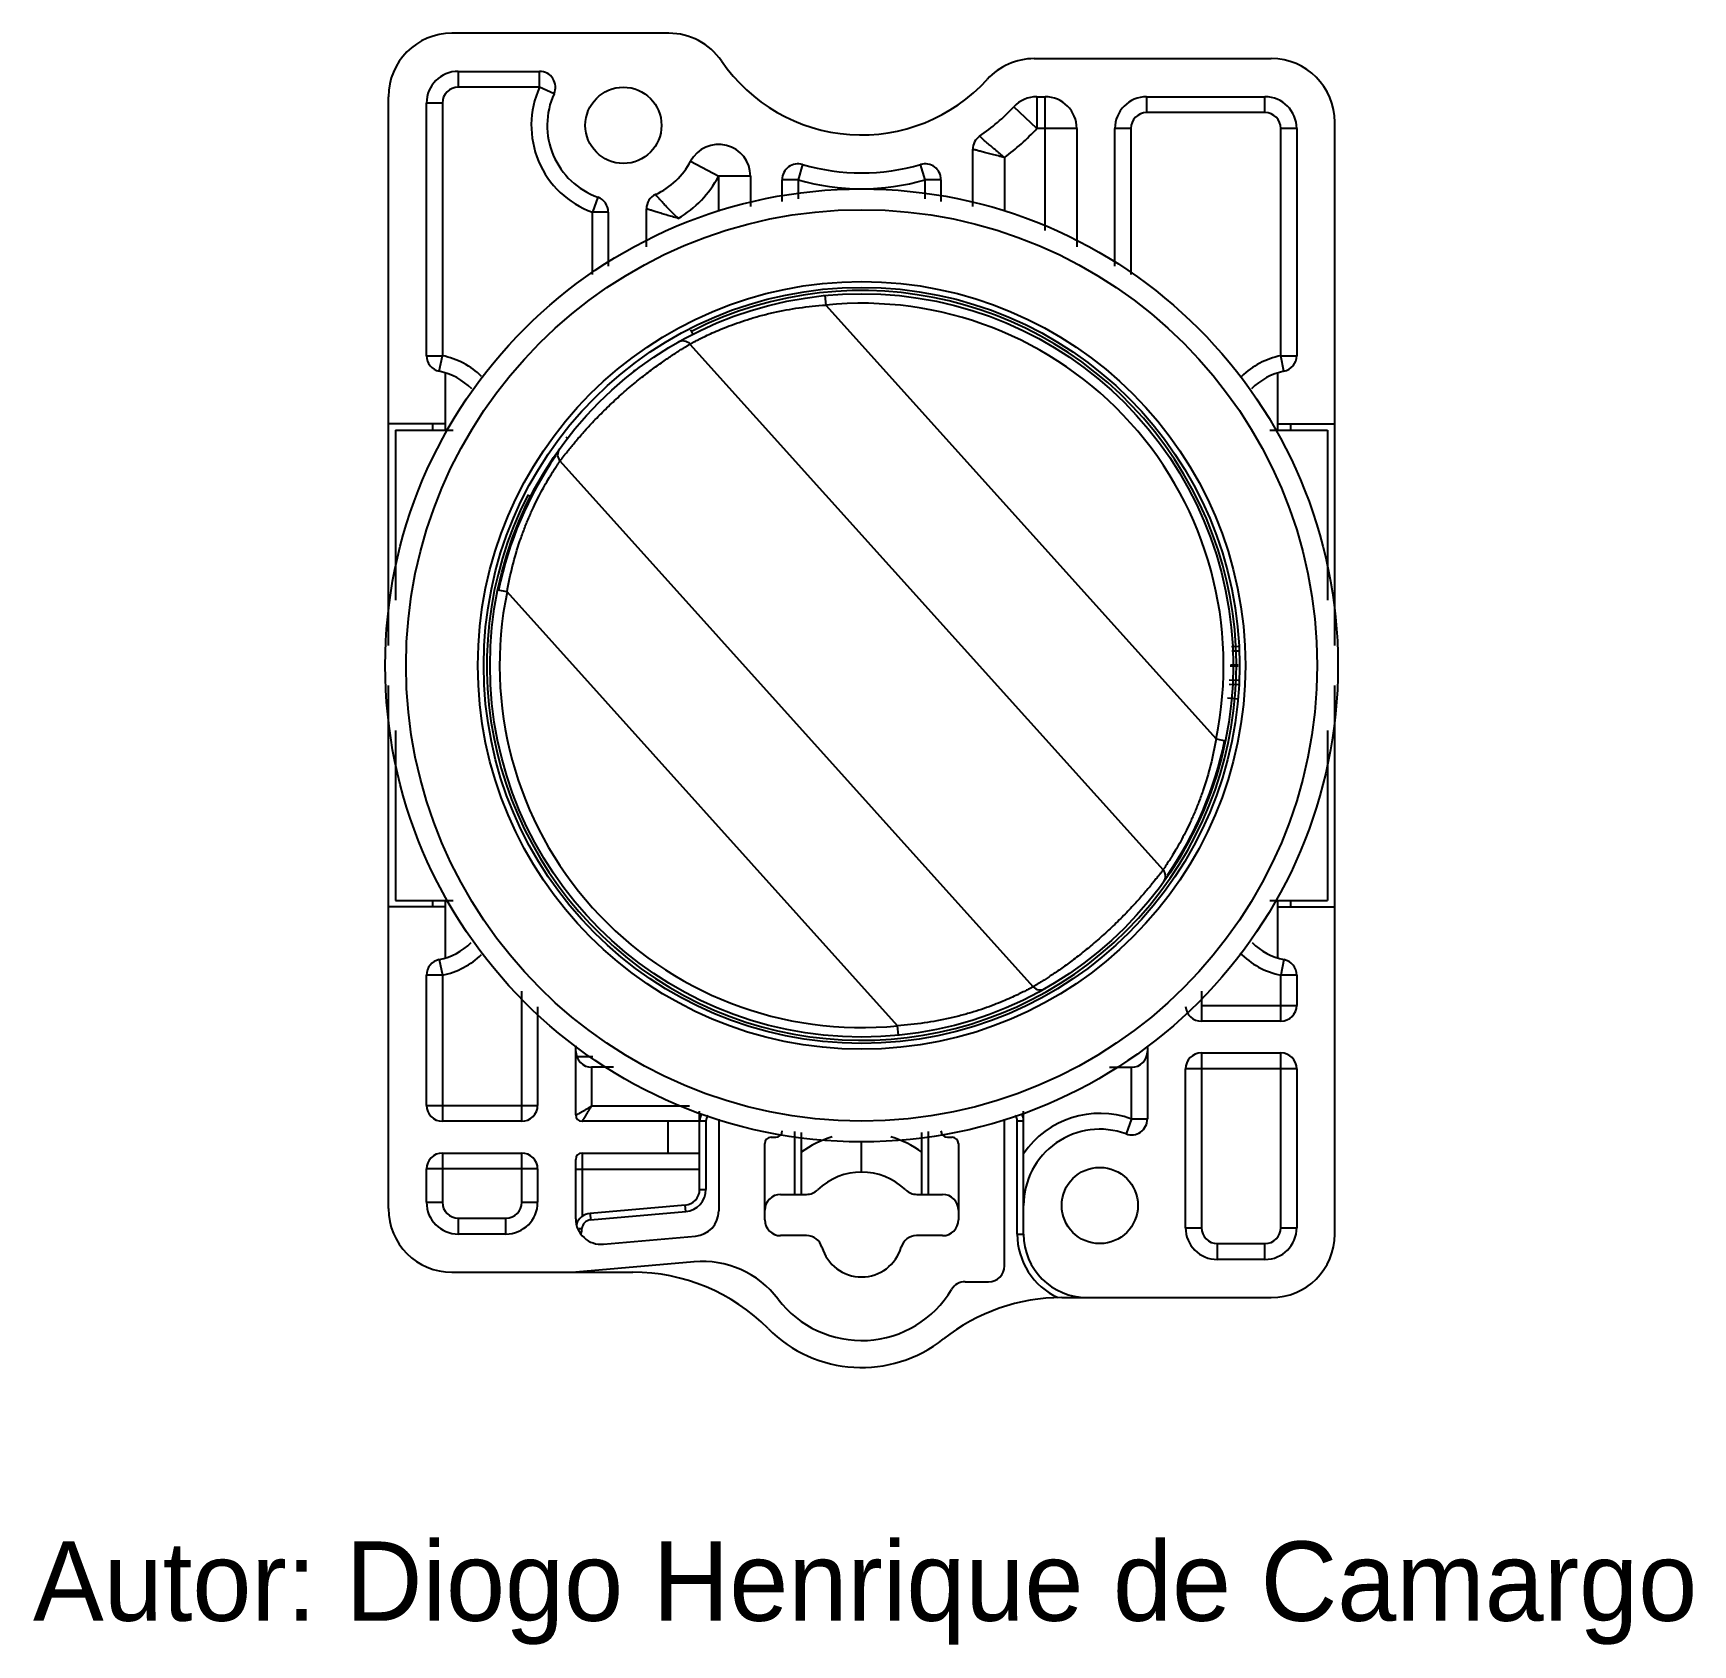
# Model space of a CAD drawing. Header units: millimetres. Extents: x -7.1 to 45.2, y -2.8 to 47.9.
import ezdxf

# ---------------------------------------------------------------- set-up
doc = ezdxf.new("R2010")
doc.units = ezdxf.units.MM
doc.header["$LTSCALE"] = 3.496037
doc.layers.get('0').update_dxf_attribs({"linetype": 'CONTINUOUS'})
doc.layers.add('00_COMPONENTS', color=7, linetype='CONTINUOUS')
doc.styles.get("Standard").update_dxf_attribs({"font": 'arial.ttf'})

msp = doc.modelspace()

# ---------------------------------------------------------------- linework, layer by layer
at = {"layer": '00_COMPONENTS', "color": 7}
for p, q in [((12.96, 47.945), (6.127, 47.945)), ((24.46, 47.145), (31.927, 47.145)), ((6.327, 46.745), (6.327, 46.245)), ((6.327, 46.745), (8.887, 46.745)), ((8.887, 46.245), (8.887, 46.745)), ((8.887, 46.245), (6.327, 46.245)), ((9.342, 46.039), (8.887, 46.245)), ((4.127, 28.677), (4.127, 45.945)), ((5.327, 37.795), (5.327, 45.745)), ((5.827, 45.745), (5.327, 45.745)), ((5.827, 45.745), (5.827, 37.795)), ((24.547, 44.945), (23.816, 45.628)), ((24.547, 45.945), (24.547, 44.945)), ((24.547, 45.945), (24.802, 45.945)), ((24.802, 41.731), (24.802, 45.945)), ((28.002, 45.945), (28.002, 45.445)), ((28.002, 45.945), (31.727, 45.945)), ((31.727, 45.445), (31.727, 45.945)), ((25.802, 44.945), (24.547, 44.945)), ((25.802, 44.945), (25.802, 41.221)), ((27.002, 40.61), (27.002, 44.945)), ((27.502, 44.945), (27.002, 44.945)), ((27.502, 44.945), (27.502, 40.355)), ((31.727, 45.445), (28.002, 45.445)), ((32.227, 37.795), (32.227, 44.945)), ((32.727, 44.945), (32.227, 44.945)), ((32.727, 44.945), (32.727, 37.795)), ((33.927, 28.677), (33.927, 45.145)), ((13.644, 43.916), (14.527, 43.445)), ((22.527, 42.491), (22.527, 44.29)), ((23.527, 44.033), (23.527, 42.333)), ((14.527, 42.333), (14.527, 43.445)), ((15.527, 43.445), (14.527, 43.445)), ((15.527, 43.445), (15.527, 42.491)), ((17.168, 43.814), (17.027, 43.335)), ((21.027, 43.335), (20.885, 43.814)), ((16.527, 42.649), (16.527, 43.335)), ((17.027, 43.335), (16.527, 43.335)), ((17.027, 43.335), (17.027, 42.729)), ((21.027, 42.729), (21.027, 43.335)), ((21.527, 43.335), (21.027, 43.335)), ((21.527, 43.335), (21.527, 42.649)), ((10.72, 42.785), (10.552, 42.314)), ((12.252, 41.221), (12.252, 42.417)), ((10.552, 40.355), (10.552, 42.314)), ((11.052, 42.314), (10.552, 42.314)), ((11.052, 42.314), (11.052, 40.61)), ((17.866, 39.688), (17.896, 39.389)), ((17.896, 39.389), (30.19, 25.735)), ((13.62, 38.159), (28.52, 21.612)), ((13.644, 38.609), (13.718, 38.465)), ((5.327, 37.795), (5.827, 37.795)), ((5.727, 37.305), (5.827, 37.795)), ((32.227, 37.795), (32.727, 37.795)), ((32.327, 37.305), (32.227, 37.795)), ((5.927, 35.445), (5.927, 37.253)), ((11.892, 37.301), (11.855, 37.338)), ((32.127, 37.253), (32.127, 35.445)), ((5.927, 35.645), (4.127, 35.645)), ((5.527, 35.445), (5.527, 35.645)), ((32.127, 35.645), (33.927, 35.645)), ((32.527, 35.645), (32.527, 35.445)), ((4.352, 35.445), (4.352, 30.097)), ((4.352, 35.445), (6.169, 35.445)), ((9.709, 35.242), (9.764, 35.187)), ((31.884, 35.445), (33.702, 35.445)), ((33.702, 35.445), (33.702, 30.097)), ((24.433, 17.931), (9.533, 34.479)), ((8.62, 33.348), (8.505, 33.406)), ((7.863, 30.356), (7.569, 30.417)), ((20.158, 16.702), (7.863, 30.356)), ((30.677, 28.639), (30.888, 28.648)), ((30.685, 28.499), (30.887, 28.508)), ((30.635, 28.031), (30.886, 28.031)), ((30.639, 28.06), (30.886, 28.06)), ((4.127, 10.945), (4.127, 27.414)), ((30.596, 27.455), (30.885, 27.443)), ((30.603, 27.596), (30.885, 27.582)), ((33.927, 10.145), (33.927, 27.414)), ((30.548, 27.023), (30.873, 26.994)), ((4.352, 25.993), (4.352, 20.645)), ((30.19, 25.735), (30.484, 25.674)), ((33.702, 25.993), (33.702, 20.645)), ((5.927, 20.445), (4.127, 20.445)), ((4.352, 20.645), (6.169, 20.645)), ((5.527, 20.445), (5.527, 20.645)), ((5.927, 18.838), (5.927, 20.645)), ((31.884, 20.645), (33.702, 20.645)), ((32.127, 20.645), (32.127, 18.838)), ((32.127, 20.445), (33.927, 20.445)), ((32.527, 20.645), (32.527, 20.445)), ((5.327, 14.195), (5.327, 18.296)), ((5.827, 18.296), (5.327, 18.296)), ((5.727, 18.786), (5.827, 18.296)), ((5.827, 18.296), (5.827, 13.695)), ((32.327, 18.786), (32.227, 18.296)), ((32.727, 18.296), (32.227, 18.296)), ((32.227, 16.845), (32.227, 18.296)), ((32.727, 18.296), (32.727, 17.345)), ((8.327, 13.695), (8.327, 17.793)), ((29.727, 17.793), (29.727, 16.845)), ((8.827, 17.293), (8.827, 14.195)), ((29.727, 17.345), (32.727, 17.345)), ((32.227, 16.845), (29.727, 16.845)), ((20.187, 16.403), (20.158, 16.702)), ((10.027, 13.895), (10.027, 16.014)), ((10.027, 15.732), (10.56, 15.732)), ((28.027, 16.014), (28.027, 13.768)), ((29.727, 15.845), (32.227, 15.845)), ((29.727, 15.845), (29.727, 10.345)), ((32.227, 10.345), (32.227, 15.845)), ((11.22, 15.395), (10.527, 15.395)), ((10.527, 15.395), (10.527, 14.178)), ((26.833, 15.395), (27.527, 15.395)), ((27.527, 13.768), (27.527, 15.395)), ((32.727, 15.345), (29.227, 15.345)), ((29.227, 10.345), (29.227, 15.345)), ((32.727, 15.345), (32.727, 10.345)), ((5.327, 14.195), (8.827, 14.195)), ((10.527, 14.178), (13.609, 14.178)), ((8.327, 13.695), (5.827, 13.695)), ((14.127, 13.695), (10.227, 13.695)), ((12.927, 13.695), (12.927, 12.695)), ((13.927, 11.552), (13.927, 14.016)), ((14.127, 13.695), (14.127, 11.552)), ((14.527, 13.758), (14.527, 10.875)), ((23.527, 9.145), (23.527, 13.758)), ((24.127, 13.695), (23.927, 13.695)), ((23.927, 10.145), (23.927, 13.695)), ((24.127, 10.145), (24.127, 14.016)), ((27.527, 13.768), (27.354, 13.298)), ((27.527, 13.768), (28.027, 13.768)), ((16.177, 13.195), (16.327, 13.195)), ((16.927, 11.395), (16.927, 13.378)), ((17.127, 13.346), (17.127, 11.395)), ((20.927, 11.395), (20.927, 13.346)), ((21.127, 13.378), (21.127, 11.395)), ((21.727, 13.195), (21.877, 13.195)), ((5.827, 12.695), (8.327, 12.695)), ((5.827, 12.695), (5.827, 11.145)), ((8.327, 11.145), (8.327, 12.695)), ((10.227, 12.695), (13.927, 12.695)), ((10.227, 12.695), (10.227, 10.698)), ((15.977, 10.595), (15.977, 12.995)), ((19.027, 12.095), (19.027, 13.045)), ((22.077, 12.995), (22.077, 10.595)), ((5.327, 11.145), (5.327, 12.195)), ((8.827, 12.195), (5.327, 12.195)), ((8.827, 12.195), (8.827, 11.145)), ((10.027, 10.622), (10.027, 12.495)), ((13.927, 12.178), (10.227, 12.178)), ((13.927, 11.552), (14.127, 11.552)), ((5.327, 11.145), (5.827, 11.145)), ((8.327, 11.145), (8.827, 11.145)), ((13.47, 11.054), (10.477, 10.792)), ((13.488, 10.854), (13.47, 11.054)), ((16.477, 11.395), (17.292, 11.395)), ((20.762, 11.395), (21.577, 11.395)), ((6.327, 10.645), (7.827, 10.645)), ((6.327, 10.645), (6.327, 10.145)), ((7.827, 10.145), (7.827, 10.645)), ((10.477, 10.792), (10.495, 10.592)), ((10.495, 10.592), (13.488, 10.854)), ((7.827, 10.145), (6.327, 10.145)), ((10.129, 10.323), (10.222, 10.316)), ((10.896, 9.825), (13.796, 10.078)), ((17.297, 10.095), (16.477, 10.095)), ((21.577, 10.095), (20.756, 10.095)), ((23.927, 10.145), (24.127, 10.145)), ((29.227, 10.345), (29.727, 10.345)), ((32.227, 10.345), (32.727, 10.345)), ((30.227, 9.845), (31.727, 9.845)), ((30.227, 9.845), (30.227, 9.345)), ((31.727, 9.345), (31.727, 9.845)), ((6.127, 8.945), (11.822, 8.945)), ((13.75, 9.271), (10.027, 8.945)), ((31.727, 9.345), (30.227, 9.345)), ((22.288, 8.645), (23.027, 8.645)), ((25.337, 8.145), (31.927, 8.145))]:
    msp.add_line(p, q, dxfattribs=at)
for centre, radius in [((11.527, 45.045), 1.2), ((19.027, 28.045), 15), ((19.027, 28.045), 14.344), ((19.027, 28.045), 12.083), ((19.027, 28.045), 11.9), ((19.027, 28.045), 11.7), ((26.527, 11.045), 1.2)]:
    msp.add_circle(centre, radius, dxfattribs=at)
for centre, radius, start, end in [((6.127, 45.945), 2, 90, 180), ((12.96, 45.945), 2, 34.3763, 90), ((19.027, 50.095), 5.35, 214.3763, 317.6646), ((24.46, 45.145), 2, 90, 137.6646), ((31.927, 45.145), 2, 0, 90), ((6.327, 45.745), 1, 90, 180), ((8.887, 46.245), 0.5, 335.5567, 90), ((6.327, 45.745), 0.5, 90, 180), ((11.527, 45.045), 2.9, 155.5567, 250.3541), ((11.527, 45.045), 2.4, 155.5567, 250.3541), ((19.027, 50.095), 6.55, 304.5674, 316.9905), ((24.547, 44.945), 1, 90, 136.9905), ((24.802, 44.945), 1, 0, 90), ((28.002, 44.945), 1, 90, 180), ((31.727, 44.945), 1, 0, 90), ((19.027, 50.095), 7.55, 306.5858, 316.9905), ((28.002, 44.945), 0.5, 90, 180), ((31.727, 44.945), 0.5, 0, 90), ((14.527, 43.445), 1, 0, 151.9275), ((23.027, 44.29), 0.5, 124.5674, 180), ((11.527, 45.045), 2.4, 294.9871, 331.9275), ((11.527, 45.045), 3.4, 300.4877, 331.9275), ((17.027, 43.335), 0.5, 73.5196, 180), ((19.027, 50.095), 6.55, 253.5196, 286.4804), ((21.027, 43.335), 0.5, 0, 106.4804), ((12.752, 42.417), 0.5, 114.9871, 180), ((19.027, 50.095), 7.05, 253.5196, 286.4804), ((10.552, 42.314), 0.5, 0, 70.3541), ((19.027, 28.045), 11.8, 153, 117), ((19.027, 28.045), 11.4, 348.3065, 95.6935), ((13.397, 37.959), 0.3, 42, 119.5896), ((5.827, 37.795), 0.5, 180, 258.463), ((5.327, 35.345), 2.5, 46.0052, 78.463), ((32.727, 35.345), 2.5, 101.537, 133.9955), ((32.227, 37.795), 0.5, 281.537, 360), ((5.327, 35.345), 2, 44.6646, 78.463), ((32.727, 35.345), 2, 101.537, 135.3364), ((19.027, 28.045), 11.675, 145.5753, 168.2824), ((9.756, 34.68), 0.3, 144.4104, 222), ((19.027, 28.045), 11.4, 168.3065, 275.6935), ((19.027, 28.045), 11.675, 325.5831, 348.2824), ((28.297, 21.411), 0.3, 324.4104, 42), ((5.327, 20.745), 2, 281.537, 314.5807), ((5.327, 20.745), 2.5, 281.537, 313.9955), ((32.727, 20.745), 2.5, 224.2634, 258.463), ((32.727, 20.745), 2, 225.4204, 258.463), ((5.827, 18.296), 0.5, 101.537, 180), ((32.227, 18.296), 0.5, 0, 78.463), ((24.656, 18.132), 0.3, 222, 299.5896), ((29.727, 17.345), 0.5, 184.1147, 270), ((32.227, 17.345), 0.5, 270, 360), ((10.827, 16.014), 0.8, 176.0732, 180), ((10.527, 15.895), 0.5, 180, 270), ((27.527, 15.895), 0.5, 270, 360), ((29.727, 15.345), 0.5, 90, 180), ((32.227, 15.345), 0.5, 0, 90), ((5.827, 14.195), 0.5, 180, 270), ((8.327, 14.195), 0.5, 270, 360), ((10.227, 13.895), 0.2, 180, 270), ((14.427, 13.695), 0.5, 151.9816, 180), ((14.427, 13.695), 0.3, 141.519, 180), ((23.627, 13.695), 0.3, 0, 38.481), ((23.627, 13.695), 0.5, 0, 29.1833), ((26.527, 11.045), 2.9, 69.8287, 145.8516), ((27.527, 13.768), 0.5, 249.8287, 360), ((16.177, 12.995), 0.2, 90, 180), ((16.327, 13.395), 0.2, 270, 360), ((19.028, 10.142), 3.202, 106.8195, 126.4182), ((19.026, 10.142), 3.202, 53.5818, 73.1806), ((21.727, 13.395), 0.2, 180, 270), ((21.877, 12.995), 0.2, 0, 90), ((26.527, 11.045), 2.4, 69.8287, 180), ((5.827, 12.195), 0.5, 90, 180), ((8.327, 12.195), 0.5, 0, 90), ((10.227, 12.495), 0.2, 90, 180), ((19.027, 10.095), 2, 46.0545, 133.9455), ((13.427, 11.552), 0.5, 275, 360), ((13.427, 11.552), 0.7, 275, 360), ((17.292, 11.895), 0.5, 270, 313.9455), ((20.762, 11.895), 0.5, 226.0545, 270), ((6.327, 11.145), 1, 180, 270), ((6.327, 11.145), 0.5, 180, 270), ((7.827, 11.145), 1, 270, 360), ((7.827, 11.145), 0.5, 270, 360), ((16.477, 10.895), 0.5, 90, 180), ((21.577, 10.895), 0.5, 0, 90), ((6.127, 10.945), 2, 180, 270), ((10.827, 10.622), 0.8, 180, 275), ((10.521, 10.294), 0.5, 95, 161.9311), ((10.521, 10.294), 0.3, 95, 175.6472), ((13.727, 10.875), 0.8, 275, 360), ((16.477, 10.595), 0.5, 180, 270), ((21.577, 10.595), 0.5, 270, 360), ((8.527, 10.445), 1.7, 349.9728, 355.6472), ((17.297, 9.595), 0.5, 16.1276, 90), ((20.756, 9.595), 0.5, 90, 163.8724), ((26.127, 10.145), 2.2, 180, 245.4603), ((26.127, 10.145), 2, 180, 270), ((30.227, 10.345), 1, 180, 270), ((30.227, 10.345), 0.5, 180, 270), ((31.727, 10.345), 1, 270, 360), ((31.727, 10.345), 0.5, 270, 360), ((31.927, 10.145), 2, 270, 360), ((19.027, 10.095), 1.3, 196.1276, 343.8724), ((11.822, 2.945), 6, 44.7838, 90), ((14.011, 6.283), 3, 37.2441, 95), ((23.027, 9.145), 0.5, 270, 360), ((19.027, 10.095), 3.3, 217.2441, 329.1256), ((22.288, 8.145), 0.5, 90, 149.1256), ((25.337, 2.145), 6, 90, 128.4408), ((19.027, 10.095), 4.15, 224.7838, 308.4408)]:
    msp.add_arc(centre, radius, start, end, dxfattribs=at)
for points, knots in [([(23.527, 44.033), (23.476, 44.075), (23.376, 44.157), (23.232, 44.278), (23.099, 44.391), (22.982, 44.492), (22.896, 44.566), (22.839, 44.616), (22.806, 44.646), (22.78, 44.669), (22.761, 44.686), (22.749, 44.696), (22.744, 44.701), (22.743, 44.702)], [0, 0, 0, 0, 0.191636, 0.376395, 0.548009, 0.700042, 0.82622, 0.877896, 0.921088, 0.955203, 0.979908, 0.99493, 1, 1, 1, 1]), ([(23.527, 44.033), (23.463, 44.049), (23.337, 44.081), (23.153, 44.128), (23.008, 44.165), (22.9, 44.193), (22.827, 44.212), (22.761, 44.229), (22.702, 44.244), (22.651, 44.258), (22.613, 44.267), (22.588, 44.274), (22.572, 44.278), (22.558, 44.282), (22.547, 44.285), (22.54, 44.287), (22.535, 44.288), (22.532, 44.289), (22.53, 44.289), (22.528, 44.29), (22.527, 44.29), (22.527, 44.29), (22.527, 44.29)], [0, 0, 0, 0, 0.191926, 0.377461, 0.549314, 0.628143, 0.701223, 0.767809, 0.827158, 0.878593, 0.921572, 0.939725, 0.955567, 0.969041, 0.980121, 0.98878, 0.992195, 0.994996, 0.99718, 0.998744, 0.999685, 1, 1, 1, 1]), ([(13.252, 42.115), (13.204, 42.161), (13.111, 42.251), (12.977, 42.385), (12.856, 42.512), (12.765, 42.612), (12.701, 42.683), (12.66, 42.73), (12.625, 42.77), (12.596, 42.804), (12.575, 42.829), (12.562, 42.844), (12.554, 42.853), (12.549, 42.86), (12.544, 42.865), (12.542, 42.868), (12.541, 42.87), (12.54, 42.87)], [0, 0, 0, 0, 0.190997, 0.375139, 0.546368, 0.698373, 0.765189, 0.824915, 0.876865, 0.92035, 0.954745, 0.968415, 0.979684, 0.988515, 0.994869, 0.99871, 1, 1, 1, 1]), ([(13.252, 42.115), (13.188, 42.134), (13.062, 42.17), (12.907, 42.215), (12.789, 42.251), (12.705, 42.276), (12.627, 42.3), (12.554, 42.322), (12.487, 42.343), (12.428, 42.361), (12.384, 42.375), (12.352, 42.385), (12.331, 42.392), (12.313, 42.397), (12.297, 42.402), (12.284, 42.407), (12.272, 42.41), (12.265, 42.413), (12.26, 42.414), (12.257, 42.415), (12.255, 42.416), (12.253, 42.416), (12.252, 42.417), (12.252, 42.417), (12.252, 42.417)], [0, 0, 0, 0, 0.190825, 0.375475, 0.463214, 0.546859, 0.625652, 0.698835, 0.765646, 0.825325, 0.87716, 0.899951, 0.920562, 0.93892, 0.954955, 0.968603, 0.979832, 0.988613, 0.992078, 0.99492, 0.997137, 0.998725, 0.99968, 1, 1, 1, 1]), ([(13.62, 38.159), (13.62, 38.159), (13.621, 38.16), (13.622, 38.16), (13.623, 38.161), (13.627, 38.163), (13.632, 38.166), (13.641, 38.171), (13.652, 38.177), (13.666, 38.185), (13.682, 38.193), (13.708, 38.208), (13.747, 38.228), (13.802, 38.257), (13.866, 38.289), (13.939, 38.327), (14.022, 38.368), (14.151, 38.43), (14.336, 38.516), (14.583, 38.623), (14.864, 38.735), (15.175, 38.848), (15.513, 38.958), (15.874, 39.062), (16.389, 39.189), (17.064, 39.313), (17.615, 39.371), (17.896, 39.389)], [0, 0, 0, 0, 0.00008, 0.00032, 0.00072, 0.001278, 0.00287, 0.005092, 0.00794, 0.01141, 0.015498, 0.020202, 0.031438, 0.045089, 0.061125, 0.079518, 0.100231, 0.123191, 0.175546, 0.235939, 0.303593, 0.37769, 0.457302, 0.541481, 0.629246, 0.812034, 1, 1, 1, 1]), ([(9.533, 34.479), (9.533, 34.479), (9.533, 34.479), (9.534, 34.48), (9.534, 34.481), (9.536, 34.483), (9.538, 34.486), (9.542, 34.49), (9.546, 34.497), (9.552, 34.504), (9.558, 34.513), (9.569, 34.527), (9.585, 34.548), (9.607, 34.577), (9.634, 34.612), (9.664, 34.651), (9.698, 34.695), (9.751, 34.762), (9.827, 34.857), (9.929, 34.983), (10.046, 35.123), (10.176, 35.275), (10.32, 35.438), (10.476, 35.609), (10.703, 35.85), (11.008, 36.157), (11.396, 36.52), (11.797, 36.868), (12.135, 37.139), (12.398, 37.34), (12.585, 37.477), (12.762, 37.603), (12.927, 37.717), (13.078, 37.818), (13.214, 37.907), (13.316, 37.972), (13.389, 38.018), (13.436, 38.047), (13.478, 38.073), (13.515, 38.096), (13.546, 38.115), (13.569, 38.129), (13.584, 38.138), (13.594, 38.143), (13.602, 38.148), (13.608, 38.152), (13.613, 38.155), (13.617, 38.157), (13.619, 38.158), (13.62, 38.159), (13.62, 38.159), (13.62, 38.159), (13.62, 38.159)], [0, 0, 0, 0, 0.000039, 0.000154, 0.000346, 0.000615, 0.001382, 0.002455, 0.00383, 0.005509, 0.007489, 0.009769, 0.015226, 0.021867, 0.029668, 0.038604, 0.048652, 0.059785, 0.08519, 0.114541, 0.14755, 0.183895, 0.223232, 0.265199, 0.309398, 0.40283, 0.499992, 0.597153, 0.690581, 0.734779, 0.776746, 0.816084, 0.852432, 0.885445, 0.9148, 0.940208, 0.951342, 0.961391, 0.970329, 0.978132, 0.984773, 0.99023, 0.992511, 0.994491, 0.996169, 0.997545, 0.998617, 0.999385, 0.999654, 0.999846, 0.999961, 1, 1, 1, 1]), ([(7.863, 30.356), (7.911, 30.633), (8.026, 31.175), (8.22, 31.833), (8.4, 32.332), (8.541, 32.681), (8.686, 33.006), (8.831, 33.303), (8.972, 33.57), (9.104, 33.805), (9.208, 33.979), (9.284, 34.101), (9.334, 34.18), (9.378, 34.249), (9.417, 34.309), (9.451, 34.36), (9.476, 34.397), (9.493, 34.421), (9.503, 34.437), (9.512, 34.449), (9.519, 34.46), (9.525, 34.468), (9.529, 34.473), (9.531, 34.476), (9.532, 34.478), (9.533, 34.479), (9.533, 34.479), (9.533, 34.479)], [0, 0, 0, 0, 0.187966, 0.370754, 0.458519, 0.542698, 0.62231, 0.696407, 0.764061, 0.824454, 0.876809, 0.899769, 0.920482, 0.938875, 0.954911, 0.968562, 0.979798, 0.984502, 0.98859, 0.99206, 0.994908, 0.99713, 0.998722, 0.99928, 0.99968, 0.99992, 1, 1, 1, 1]), ([(30.19, 25.735), (30.143, 25.458), (30.027, 24.915), (29.833, 24.257), (29.653, 23.759), (29.512, 23.41), (29.367, 23.085), (29.222, 22.788), (29.082, 22.52), (28.949, 22.286), (28.845, 22.111), (28.769, 21.99), (28.72, 21.911), (28.675, 21.842), (28.636, 21.782), (28.602, 21.731), (28.577, 21.694), (28.56, 21.669), (28.55, 21.654), (28.541, 21.641), (28.534, 21.631), (28.528, 21.623), (28.524, 21.618), (28.522, 21.614), (28.521, 21.613), (28.52, 21.612), (28.52, 21.612), (28.52, 21.612)], [0, 0, 0, 0, 0.187966, 0.370754, 0.458519, 0.542698, 0.62231, 0.696407, 0.764061, 0.824454, 0.876809, 0.899769, 0.920482, 0.938875, 0.954911, 0.968562, 0.979798, 0.984502, 0.98859, 0.99206, 0.994908, 0.99713, 0.998722, 0.99928, 0.99968, 0.99992, 1, 1, 1, 1]), ([(28.52, 21.612), (28.52, 21.612), (28.52, 21.611), (28.52, 21.611), (28.519, 21.61), (28.518, 21.608), (28.515, 21.605), (28.512, 21.6), (28.507, 21.594), (28.501, 21.587), (28.495, 21.578), (28.484, 21.564), (28.468, 21.543), (28.446, 21.513), (28.419, 21.479), (28.389, 21.44), (28.355, 21.396), (28.302, 21.329), (28.226, 21.234), (28.124, 21.108), (28.008, 20.968), (27.877, 20.816), (27.733, 20.653), (27.577, 20.482), (27.35, 20.241), (27.045, 19.934), (26.657, 19.571), (26.256, 19.223), (25.918, 18.952), (25.655, 18.751), (25.468, 18.614), (25.291, 18.488), (25.126, 18.374), (24.975, 18.273), (24.84, 18.184), (24.737, 18.119), (24.664, 18.073), (24.617, 18.044), (24.575, 18.018), (24.538, 17.995), (24.507, 17.976), (24.484, 17.962), (24.469, 17.953), (24.459, 17.947), (24.451, 17.943), (24.445, 17.939), (24.44, 17.936), (24.437, 17.934), (24.435, 17.932), (24.434, 17.932), (24.433, 17.932), (24.433, 17.931), (24.433, 17.931)], [0, 0, 0, 0, 0.000039, 0.000154, 0.000346, 0.000615, 0.001382, 0.002455, 0.00383, 0.005509, 0.007489, 0.009769, 0.015226, 0.021867, 0.029668, 0.038604, 0.048652, 0.059785, 0.08519, 0.114541, 0.14755, 0.183895, 0.223232, 0.265199, 0.309398, 0.40283, 0.499992, 0.597153, 0.690581, 0.734779, 0.776746, 0.816084, 0.852432, 0.885445, 0.9148, 0.940208, 0.951342, 0.961391, 0.970329, 0.978132, 0.984773, 0.99023, 0.992511, 0.994491, 0.996169, 0.997545, 0.998617, 0.999385, 0.999654, 0.999846, 0.999961, 1, 1, 1, 1]), ([(24.433, 17.931), (24.433, 17.931), (24.432, 17.931), (24.431, 17.931), (24.43, 17.93), (24.426, 17.928), (24.421, 17.925), (24.412, 17.92), (24.401, 17.914), (24.387, 17.906), (24.371, 17.897), (24.345, 17.883), (24.306, 17.862), (24.252, 17.834), (24.188, 17.801), (24.114, 17.764), (24.031, 17.723), (23.902, 17.661), (23.718, 17.575), (23.47, 17.468), (23.19, 17.356), (22.879, 17.243), (22.541, 17.133), (22.179, 17.029), (21.664, 16.902), (20.99, 16.778), (20.438, 16.72), (20.158, 16.702)], [0, 0, 0, 0, 0.00008, 0.00032, 0.00072, 0.001278, 0.00287, 0.005092, 0.00794, 0.01141, 0.015498, 0.020202, 0.031438, 0.045089, 0.061125, 0.079518, 0.100231, 0.123191, 0.175546, 0.235939, 0.303593, 0.37769, 0.457302, 0.541481, 0.629246, 0.812034, 1, 1, 1, 1]), ([(10.027, 13.895), (10.027, 13.895), (10.029, 13.895), (10.032, 13.896), (10.036, 13.898), (10.042, 13.9), (10.049, 13.904), (10.06, 13.909), (10.077, 13.918), (10.101, 13.931), (10.129, 13.946), (10.16, 13.964), (10.194, 13.983), (10.23, 14.004), (10.283, 14.034), (10.352, 14.074), (10.438, 14.125), (10.497, 14.16), (10.527, 14.178)], [0, 0, 0, 0, 0.00278, 0.008134, 0.01612, 0.026707, 0.039848, 0.055488, 0.093922, 0.141152, 0.196271, 0.258375, 0.326576, 0.399989, 0.477785, 0.64388, 0.819696, 1, 1, 1, 1]), ([(10.227, 13.695), (10.227, 13.695), (10.228, 13.697), (10.23, 13.699), (10.233, 13.702), (10.236, 13.707), (10.24, 13.713), (10.245, 13.721), (10.251, 13.729), (10.26, 13.743), (10.272, 13.763), (10.289, 13.789), (10.308, 13.819), (10.329, 13.852), (10.35, 13.888), (10.382, 13.939), (10.423, 14.007), (10.474, 14.091), (10.509, 14.149), (10.527, 14.178)], [0, 0, 0, 0, 0.002166, 0.007151, 0.014936, 0.025444, 0.038591, 0.054286, 0.072442, 0.092968, 0.140709, 0.196489, 0.259223, 0.327829, 0.401304, 0.478976, 0.644541, 0.819794, 1, 1, 1, 1]), ([(10.227, 12.178), (10.214, 12.178), (10.188, 12.178), (10.151, 12.178), (10.117, 12.179), (10.091, 12.18), (10.072, 12.18), (10.061, 12.181), (10.051, 12.182), (10.042, 12.182), (10.036, 12.183), (10.031, 12.183), (10.028, 12.184), (10.027, 12.185), (10.027, 12.185)], [0, 0, 0, 0, 0.194246, 0.381826, 0.554419, 0.705605, 0.771348, 0.829717, 0.880178, 0.922197, 0.95531, 0.979305, 0.994088, 1, 1, 1, 1])]:
    msp.add_open_spline(points, degree=3, knots=knots, dxfattribs=at)

# ---------------------------------------------------------------- texts
at = {"insert": (-7.064, 0.471), "char_height": 2.5, "attachment_point": 1}
msp.add_mtext_dynamic_manual_height_columns('{\\fBahnschrift|b0|i0|c0|p34;Autor: Diogo Henrique de Camargo}', width=55.40972, gutter_width=1, heights=[0], dxfattribs=at)

doc.saveas('drawing.dxf')
